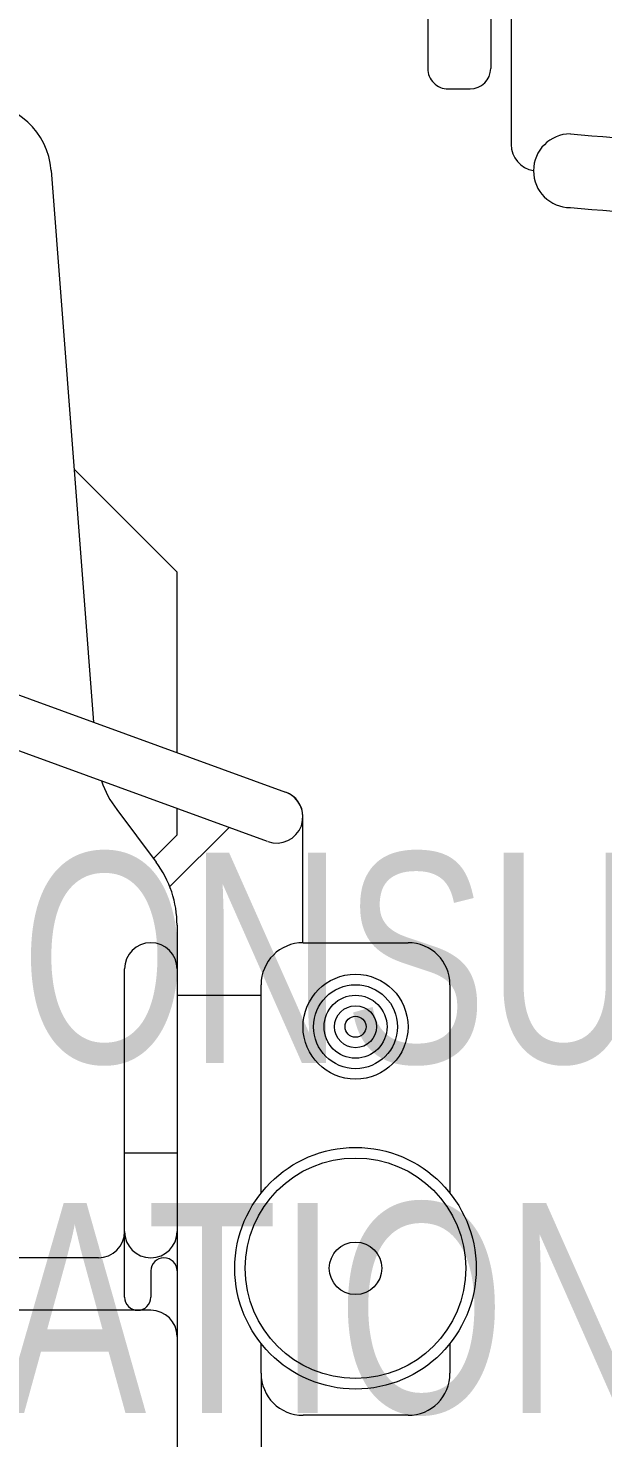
# Model space of a CAD drawing. Header units: millimetres. Extents: x -2143172 to 5255, y -610845 to 279739.
# Drawn here: x -1238049 to -1237501, y -13249 to -11906 of the extents above; entities that cross this region are included whole.
import ezdxf

# ---------------------------------------------------------------- set-up
doc = ezdxf.new("R2010")
doc.units = ezdxf.units.MM
doc.header["$LTSCALE"] = 30
doc.layers.get('0').update_dxf_attribs({"lineweight": 5})
doc.layers.add('72_EGR_BASE_TEXT', color=7, linetype='Continuous', lineweight=5)
doc.layers.add('LOADING', color=163, linetype='Continuous', lineweight=5)
doc.layers.add('Wooden Joinery', color=7, linetype='Continuous', lineweight=5, true_color=0x521300)
doc.styles.add('X3G_ENTITY_9EC9', font='swisscl.ttf', dxfattribs={"height": 0.2})

# ---------------------------------------------------------------- blocks, each defined once
blk = doc.blocks.new('A$C5DAD61B4')
at = {"layer": 'Wooden Joinery'}
blk.add_arc((80, 859.1), 860, 272.666, 0, dxfattribs=at)
blk = doc.blocks.new('D.121.03.06')
at = {"layer": 'LOADING'}
for p, q in [((286368, 7020.4), (286408.4, 6495)), ((286488, 6637.8), (286389.9, 6735.9)), ((285908.6, 6676.9), (286591.4, 6428.4)), ((286574.3, 6381.4), (285869.6, 6637.9)), ((286488, 6466), (286488, 6637.8)), ((286430.5, 6411.7), (286468, 6361.7)), ((286488, 6387.8), (286488, 6412.8)), ((286607.9, 6285), (286607.9, 6404.9)), ((286481, 6338.4), (286537.5, 6394.8)), ((286465.4, 6365.2), (286488, 6387.8)), ((286488, 6301.7), (286488, 5910)), ((286608, 6285), (286708, 6285)), ((286438, 6010), (286438, 6260)), ((286488, 6260), (286488, 6010)), ((286568, 6046.6), (286568, 6245)), ((286748, 6245), (286748, 6046.6)), ((286488, 6235), (286568, 6235)), ((286438, 6085), (286488, 6085)), ((286438, 5947.5), (286438, 6036.1)), ((286413, 5985), (285963, 5985)), ((286463, 5972.5), (286463, 5947.5)), ((286463, 5935), (285913, 5935)), ((286488, 5910), (286488, 5770.6)), ((286568, 5875), (286568, 5903.4)), ((286748, 5903.4), (286748, 5875)), ((286568, 5875), (286568, 5775)), ((286708, 5835), (286608, 5835))]:
    blk.add_line(p, q, dxfattribs=at)
for centre, radius in [((286658, 6205), 50), ((286658, 6205), 40), ((286658, 6205), 30), ((286658, 6205), 20), ((286658, 6205), 10), ((286658, 5975), 115), ((286658, 5975), 105), ((286658, 5975), 25)]:
    blk.add_circle(centre, radius, dxfattribs=at)
for centre, radius, start, end in [((286298.2, 7015), 70, 4.3987, 90), ((286510.5, 6471.7), 100, 199.0591, 216.8699), ((286582.9, 6404.9), 25, 250, 70), ((286582.9, 6404.9), 25, 0, 70), ((286388, 6301.7), 100, 0, 36.8699), ((286463, 6260), 25, 0, 180), ((286608, 6245), 40, 90, 180), ((286708, 6245), 40, 0, 90), ((286413, 6010), 25, 270, 0), ((286463, 6010), 25, 180, 0), ((286475.5, 5972.5), 12.5, 0, 180), ((286450.5, 5947.5), 12.5, 180, 0), ((286463, 5910), 25, 0, 90), ((286608, 5875), 40, 180, 270), ((286708, 5875), 40, 270, 0)]:
    blk.add_arc(centre, radius, start, end, dxfattribs=at)
blk = doc.blocks.new('GF21018-P')
at = {"color": 0}
for p, q in [((-0.2207, 0.4756), (-0.2207, 0.0675)), ((-0.3002, 0.3226), (-0.3002, 0.14)), ((-0.2402, 0.3226), (-0.2402, 0.14)), ((-0.2806, 0.1204), (-0.2598, 0.1204))]:
    blk.add_line(p, q, dxfattribs=at)
for centre, radius, start, end in [((-0.2806, 0.14), 0.0196, 180, 270), ((-0.2598, 0.14), 0.0196, 270, 360), ((-0.1957, 0.0675), 0.025, 180, 261.4721), ((-0.1643, 0.0425), 0.0351, 90, 270), ((0, 1.8467), 1.7767, 264.6946, 275.3053), ((0, 1.8314), 1.8314, 264.8532, 275.147)]:
    blk.add_arc(centre, radius, start, end, dxfattribs=at)

msp = doc.modelspace()

# ---------------------------------------------------------------- block references
at = {"layer": 'LOADING', "extrusion": (-2.24021e-05, -7.77426e-06, 1), "xscale": 1000, "yscale": 1000, "zscale": 1000, "rotation": 359.9985892349692}
msp.add_blockref('GF21018-P', (-1237367.8, -12084.6, 27.8), dxfattribs=at)
at = {"layer": 'LOADING'}
msp.add_blockref('D.121.03.06', (-1524394.8, -19062.1, -0.1), dxfattribs=at)
msp.add_blockref('D.121.03.06', (-1524394.8, -19062.1, -0.1), dxfattribs=at)
at = {"layer": 'Wooden Joinery', "xscale": -1, "rotation": 270}
msp.add_blockref('A$C5DAD61B4', (-1237658.5, -14089.7), dxfattribs=at)

# ---------------------------------------------------------------- texts
at = {"layer": '72_EGR_BASE_TEXT', "insert": (-1237833.6, -12691.5, 0), "char_height": 200, "width": 3270.33, "attachment_point": 2, "style": 'X3G_ENTITY_9EC9'}
msp.add_mtext('DENTAL CONSULTATION /EXAMINATION ROOM', dxfattribs=at)

doc.saveas('drawing.dxf')
